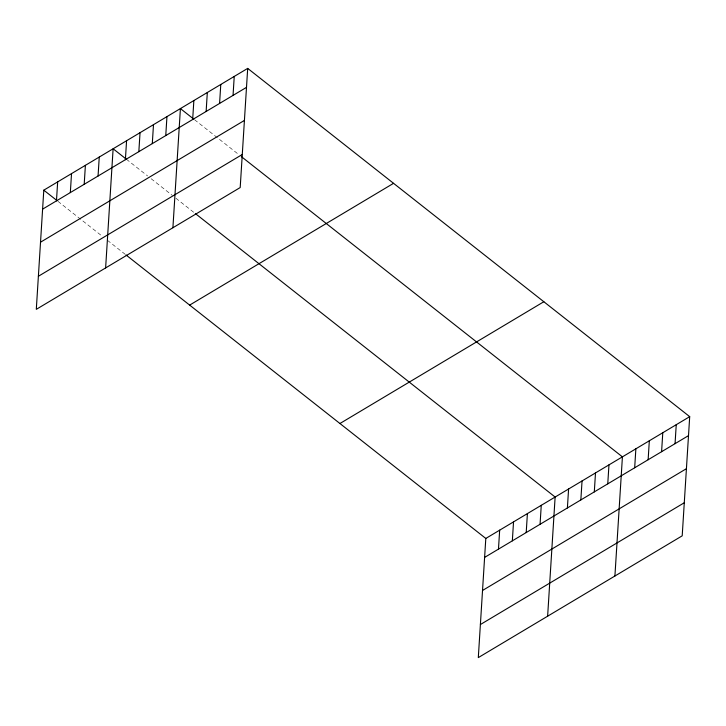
<?xml version="1.0" encoding="UTF-8"?>
<svg xmlns="http://www.w3.org/2000/svg" width="726" height="726" viewBox="0 0 726 726"><rect width="100%" height="100%" fill="white"/><g stroke="black" fill="none" stroke-linecap="round" stroke-linejoin="round"><path stroke-width="0.54" stroke-dasharray="3.63 2.72" d="M194.55 119.726L238.754 154.556M126.378 159.221L147.596 175.937M151.135 178.723L172.352 195.439M175.883 198.225L194.45 212.854M57.944 201.32L102.139 236.15M107.448 240.324L125.126 254.254"/><path stroke-width="1.09" d="M43.796 190.176L36.3 309.34L240.197 187.553L247.693 68.398L43.796 190.176L57.055 200.621M56.465 200.857L57.663 181.899M70.331 192.581L71.529 173.614M84.198 184.295L85.396 165.337M98.064 176.019L99.253 157.052M105.624 267.93L113.12 148.776L126.378 159.221M125.389 159.693L126.578 140.735M138.838 151.661L140.036 132.695M152.297 143.621L153.495 124.663M165.755 135.581L166.953 116.623M172.906 227.746L180.411 108.582L193.67 119.037M192.671 119.509L193.86 100.551M206.13 111.468L207.318 92.511M219.588 103.437L220.777 84.47M233.046 95.396L234.235 76.439M126.006 254.953L485.803 538.447L478.307 657.602L682.204 535.824L689.7 416.66L247.693 68.398M498.472 549.119L499.67 530.162M512.338 540.843L513.536 521.885M526.205 532.557L527.403 513.6M540.071 524.281L541.26 505.323M547.631 616.202L555.127 497.038L195.339 213.553M567.396 507.964L568.585 488.997M580.845 499.924L582.043 480.966M594.304 491.883L595.502 472.925M607.762 483.852L608.96 464.885M614.913 576.008L622.418 456.854L241.404 156.644M634.678 467.771L635.867 448.813M648.137 459.74L649.325 440.773M661.595 451.699L662.784 432.741M675.053 443.659L676.242 424.701M42.607 209.142L246.504 87.356M40.52 242.203L244.417 120.425M38.378 276.27L242.275 154.493M189.658 305.101L393.556 183.324M339.94 423.512L543.838 301.735M485.803 538.447L689.7 416.66M484.614 557.405L688.511 435.627M482.527 590.474L686.424 468.687M480.385 624.542L684.282 502.755"/></g></svg>
